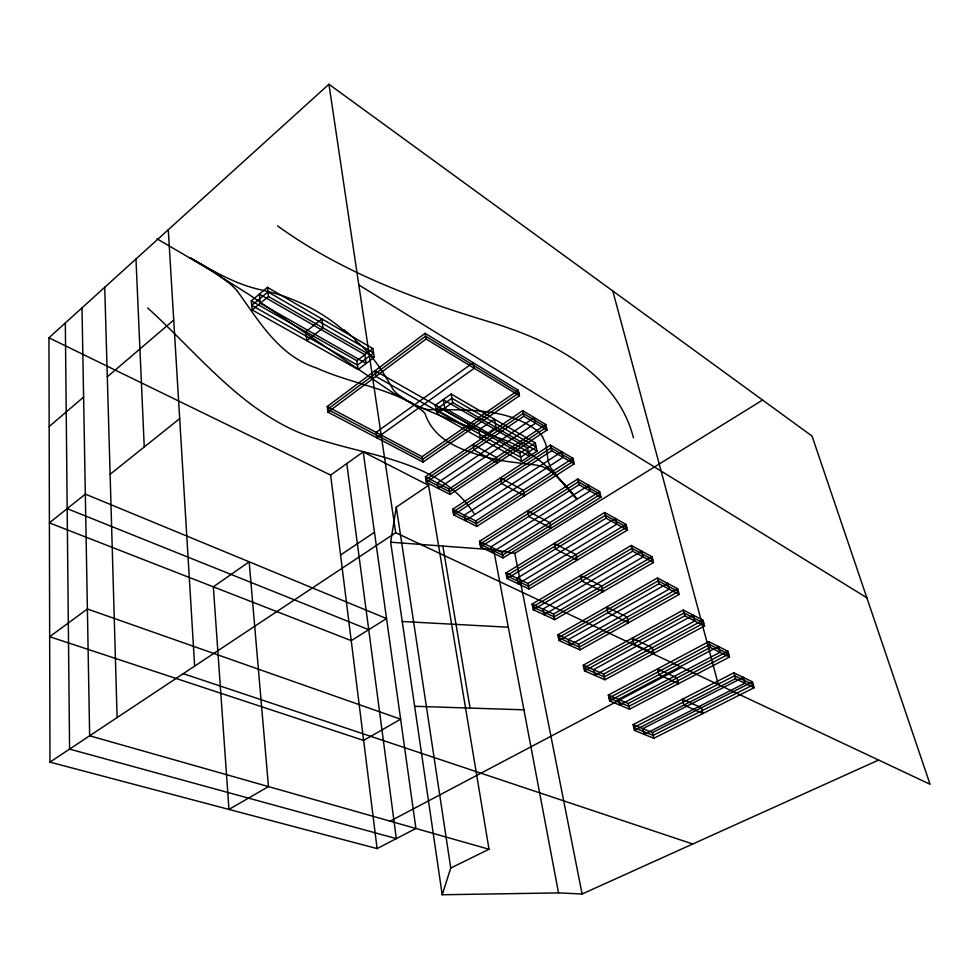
<?xml version="1.0" encoding="UTF-8"?>
<svg xmlns="http://www.w3.org/2000/svg" width="979" height="979" viewBox="0 0 979 979"><rect width="100%" height="100%" fill="white"/><g stroke="black" fill="none" stroke-linecap="round" stroke-linejoin="round"><path stroke-width="1.47" d="M442.202 894.757L390.658 542.207L396.311 507.122L428.557 485.351L489.01 849.246L450.744 868.043L442.202 894.757L558.532 892.897L582.101 893.998L878.604 760.047M48.95 337.792L330.633 475.109L363.209 451.882L415.916 828.479L377.099 848.585L49.966 762.127L48.95 337.792L328.932 84.243L812.032 436.059L930.05 784.265L395.712 532.686L328.932 84.243M49.158 426.55L83.594 397.107M107.311 376.829L173.736 320.047M251.285 300.834L267.5 287.361L372.889 348.573L374.211 357.372L358.118 369.511L252.166 309.939L251.285 300.834L356.87 360.737L358.118 369.511M252.166 309.939L268.454 296.49L267.5 287.361M110.113 474.301L179.683 418.633M356.87 360.737L372.889 348.573M327.231 406.518L425.094 333.325L518.283 390.242L519.457 395.712L423.014 462.088L327.941 412.135L327.231 406.518L422.12 456.691L423.014 462.088M327.941 412.135L426.098 339.015L425.094 333.325M435.312 405.245L451.111 394.023L535.317 442.924L537.092 451.148L521.526 461.39L436.805 413.762L435.312 405.245L519.812 453.191L521.526 461.39M436.805 413.762L452.677 402.54L451.111 394.023M422.12 456.691L518.283 390.242M425.449 476.797L522.639 410.654L545.805 424.507L547.028 430.038L450.071 494.468L426.354 482.292L425.449 476.797L449.128 489.035L450.071 494.468M426.354 482.292L523.838 416.234L547.028 430.038M340.57 555.007L374.455 532.282M449.128 489.035L545.805 424.507M49.966 762.127L395.712 532.686M519.812 453.191L535.317 442.924M452.665 509.288L550.382 445.09L572.935 458.294L574.22 463.85L476.761 526.408L453.632 514.819L452.665 509.288L475.757 520.938L476.761 526.408M453.632 514.819L551.642 450.707L574.22 463.85M475.757 520.938L572.935 458.294M479.502 541.326L577.732 479.025L599.674 491.593L601.02 497.197L503.096 557.908L480.53 546.894L479.502 541.326L502.031 552.401L503.096 557.908M480.53 546.894L579.042 484.691L601.02 497.197M502.031 552.401L599.674 491.593M390.658 542.207L493.685 549.819L514.807 553.38L762.592 400.056M505.984 572.923L604.679 512.482L626.046 524.426L627.441 530.067L529.064 588.991L507.061 578.528L505.984 572.923L527.95 583.447L529.064 588.991M507.061 578.528L606.05 518.185L627.441 530.067M527.95 583.447L626.046 524.426M532.099 604.092L631.247 545.45L652.051 556.794L653.495 562.484L554.689 619.646L533.225 609.721L532.099 604.092L553.527 614.066L554.689 619.646M533.225 609.721L632.667 551.201L653.495 562.484M553.527 614.066L652.051 556.794M557.859 634.833L657.435 577.965L677.688 588.722L679.181 594.437L579.972 649.897L559.033 640.511L557.859 634.833L578.748 644.28L579.972 649.897M559.033 640.511L658.916 583.753L679.181 594.437M578.748 644.28L677.688 588.722M583.264 665.169L683.269 610.027L702.971 620.197L704.513 625.96L604.912 679.744L584.5 670.872L583.264 665.169L603.651 674.103L702.971 620.197M584.5 670.872L684.786 615.84L704.513 625.96M608.338 695.09L708.735 641.637L727.911 651.255L729.502 657.044L629.521 709.2L609.623 700.829L608.338 695.09L628.224 703.534L727.911 651.255M609.623 700.829L710.301 647.486L729.502 657.044M390.119 821.148L681.592 667.286M633.083 724.631L733.846 672.806L752.508 681.886L754.148 687.699L653.825 738.264L634.416 730.395L633.083 724.631L652.467 732.573L752.508 681.886M634.416 730.395L735.474 678.692L754.148 687.699M414.643 706.287L523.936 709.824M402.247 621.506L508.321 627.221M489.01 849.246L89.652 735.792L82.003 307.859M183.257 673.674L692.753 844.008M67.184 508.652L368.728 629.693M413.199 404.07C441.027 416.797 469.822 427.138 498.458 437.87C531.132 448.186 555.68 472.82 576.815 498.666C564.369 487.518 555.472 468.757 537.655 465.343C521.281 462.81 504.577 462.125 488.533 457.658C462.994 450.817 434.186 441.15 425.082 413.64A48.277 26.592 -1.9 0 0 422.402 410.764M404.939 399.726C376.56 386.069 344.938 380.929 316.266 367.884C278.746 355.83 259.019 320.99 237.383 291.204M363.209 451.882L428.557 485.351M405.783 400.264L409.026 401.965M157.007 238.79L206.459 267.769L248.36 294.116L394.317 393.742L414.986 405.184L423.369 408.5A43.859 30.055 -17.6 0 0 428.447 409.638C465.466 410.091 506.535 407.178 537.728 431.09A91.842 47.812 -22.5 0 1 542.488 436.683M268.454 296.49L374.211 357.372M452.677 402.54L537.092 451.148M426.098 339.015L519.457 395.712M358.816 284.962L866.831 597.741M277.571 225.88C341.365 272.04 415.61 299.696 490.418 322.14C549.843 340.251 616.586 372.204 633.462 437.809M343.58 330.29C319.876 310.086 291.265 296.343 260.867 289.821C235.107 284.265 212.333 270.51 189.767 257.526L214.303 272.113L229.612 283.518M397.156 393.901L422.426 410.752M355.144 340.215C371.543 353.566 382.899 371.371 393.093 389.532A59.535 41.534 -16.8 0 0 397.193 393.876M147.67 307.932C202.102 357.274 249.963 422.084 324.612 441.199C376.952 457.156 441.505 463.434 473.971 513.437M576.815 498.666L557.712 477.067L550.455 467.24L548.252 461.574L545.903 444.38L542.513 436.683M733.846 672.806L735.474 678.692M708.735 641.637L710.301 647.486M612.805 290.983L718.39 684.602M683.269 610.027L684.786 615.84M657.435 577.965L658.916 583.753M631.247 545.45L632.667 551.201M604.679 512.482L606.05 518.185M652.467 732.573L653.825 738.264M577.732 479.025L579.042 484.691M628.224 703.534L629.521 709.2M603.651 674.103L604.912 679.744M550.382 445.09L551.642 450.707M522.639 410.654L523.838 416.234M514.807 553.38L582.101 893.998M493.685 549.819L558.532 892.897M442.863 546.062L470.067 708.086M396.311 507.122L450.744 868.043M346.786 463.581L396.324 838.624L69.582 749.106L65.324 322.972M330.633 475.109L377.099 848.585M168.278 229.735L194.637 666.112M135.959 259.007L144.243 446.987M104.729 287.275L117.113 717.558M413.334 403.678A173.21 133.915 -83.9 0 1 409.21 401.476M344.29 329.947A276.555 174.054 10.8 0 1 355.842 339.921M229.686 283.469A122.522 94.657 -8.8 0 1 237.432 291.167M267.977 291.913L251.725 305.375L357.494 365.118L373.55 352.966L267.977 291.913M85.332 494.126L49.391 522.872L351.228 640.633L386.534 618.557L85.332 494.126M321.895 318.958L305.766 331.746L306.855 340.692L323.058 327.916L321.895 318.958M425.596 336.164L327.586 409.32L422.561 459.384L518.87 392.971L425.596 336.164M87.376 608.987L49.66 636.717L363.637 740.418L400.619 719.198L87.376 608.987M473.151 362.683L376.107 432.363L376.915 437.87L474.252 368.263L473.151 362.683M451.894 398.269L436.059 409.491L520.669 457.291L536.198 447.024L451.894 398.269M249.168 561.811L213.336 586.837L228.951 809.425L268.466 786.59L249.168 561.811M494.432 419.183L478.78 429.903L480.383 438.262L496.108 427.554L494.432 419.183M523.239 413.432L425.902 479.539L449.606 491.752L546.417 427.272L523.239 413.432M534.314 417.641L437.38 482.965L438.311 488.435L535.525 423.185L534.314 417.641M551.006 447.892L453.142 512.041L476.259 523.667L573.572 461.072L551.006 447.892M561.75 451.735L464.303 515.15L465.294 520.657L563.023 457.34L561.75 451.735M578.381 481.852L480.016 544.104L502.557 555.154L600.347 494.395L578.381 481.852M588.795 485.364L490.858 546.906L491.899 552.45L590.117 490.993L588.795 485.364M605.365 515.333L506.522 575.713L528.513 586.213L626.744 527.24L605.365 515.333M615.448 518.503L517.047 578.222L518.148 583.802L616.831 524.181L615.448 518.503M631.957 548.326L532.662 606.907L554.102 616.856L652.773 559.633L631.957 548.326M641.734 551.165L542.892 609.109L544.043 614.726L643.166 556.892L641.734 551.165M658.182 580.853L558.446 637.672L579.36 647.082L678.435 591.573L658.182 580.853M667.641 583.386L568.383 639.593L569.582 645.234L669.134 589.138L667.641 583.386M684.027 612.927L583.888 668.021L604.276 676.917L703.742 623.072L684.027 612.927M693.193 615.155L593.531 669.673L594.779 675.339L694.735 620.943L693.193 615.155M709.518 644.561L608.987 697.954L628.873 706.361L728.706 654.143L709.518 644.561M718.39 646.483L618.361 699.349L619.646 705.039L719.981 652.308L718.39 646.483M734.654 675.743L633.756 727.507L653.14 735.413L753.328 684.786L734.654 675.743M743.245 677.382L642.848 728.633L644.194 734.36L744.884 683.232L743.245 677.382M702.934 713.507L683.88 705.088L682.4 699.263L701.453 707.756L702.934 713.507M678.471 683.66L658.891 674.727L657.472 668.926L677.027 677.933L678.471 683.66M653.666 653.421L633.572 643.949L632.201 638.186L652.259 647.719L653.666 653.421M628.518 622.754L607.898 612.744L606.576 607.017L627.172 617.088L628.518 622.754M603.04 591.671L581.869 581.098L580.596 575.407L601.73 586.042L603.04 591.671M577.194 560.159L555.472 549.011L554.249 543.357L575.946 554.567L577.194 560.159M550.993 528.207L528.697 516.471L527.534 510.854L549.806 522.651L550.993 528.207M524.426 495.815L501.554 483.479L500.44 477.899L523.288 490.295L524.426 495.815M497.491 462.957L474.007 449.997L472.967 444.466L496.402 457.474L497.491 462.957M470.165 429.634L375.863 376.425L375.018 370.784L469.137 424.201L470.165 429.634M366.134 363.466L260.279 303.245L259.362 294.128L364.849 354.679L366.134 363.466M529.284 456.287L444.711 408.17L443.181 399.652L527.534 448.076L529.284 456.287"/></g></svg>
